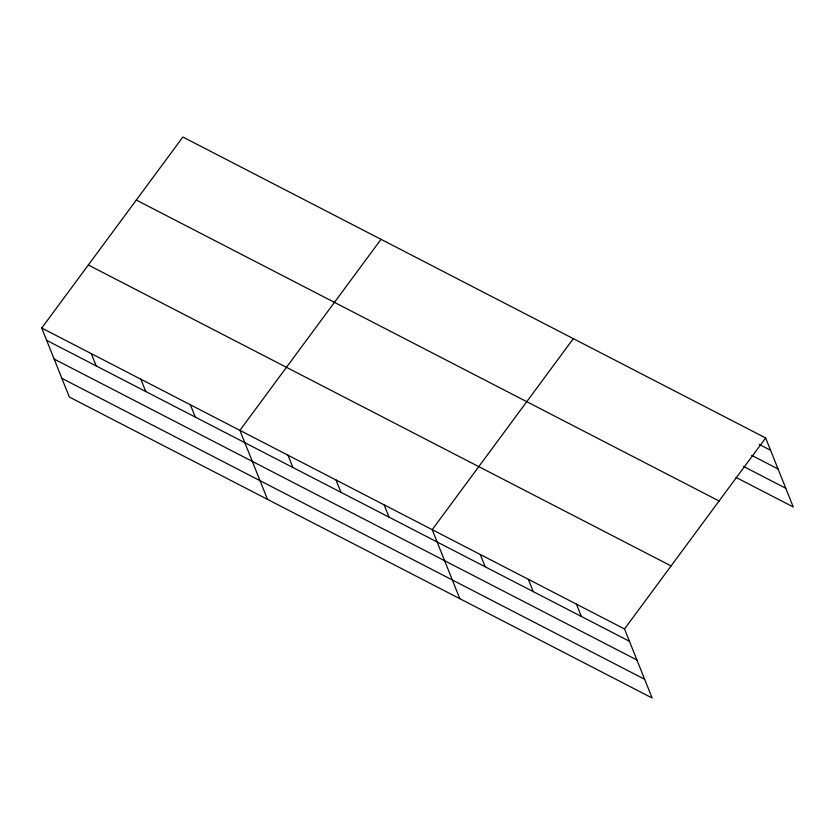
<?xml version="1.0" encoding="UTF-8"?>
<svg xmlns="http://www.w3.org/2000/svg" width="835" height="835" viewBox="0 0 835 835"><rect width="100%" height="100%" fill="white"/><g stroke="black" fill="none" stroke-linecap="round" stroke-linejoin="round"><path stroke-width="1.25" d="M41.75 328.04L624.517 628.974L652.125 697.987L69.347 397.042L41.75 328.04L182.875 137.013L765.653 437.957L793.25 506.96L736.011 477.411M381.021 239.332L239.895 430.359L267.492 499.361M573.332 338.645L432.206 529.661L459.803 598.674M624.517 628.974L765.653 437.957M759.13 444.356L770.58 450.274M751.73 455.388L778.053 468.978M743.411 466.379L785.766 488.256M136.303 200.056L719.071 500.99M88.322 264.998L671.09 565.942M46.676 340.356L629.444 641.29M54.16 359.06L636.928 660.005M61.873 378.339L644.641 679.272M576.442 604.143L581.369 616.47M528.367 579.323L533.283 591.639M480.282 554.492L485.208 566.808M384.131 504.841L389.058 517.157M336.046 480.01L340.972 492.326M287.971 455.179L292.897 467.496M190.359 404.777L195.286 417.093M140.823 379.194L145.749 391.511M91.286 353.612L96.213 365.939"/></g></svg>
